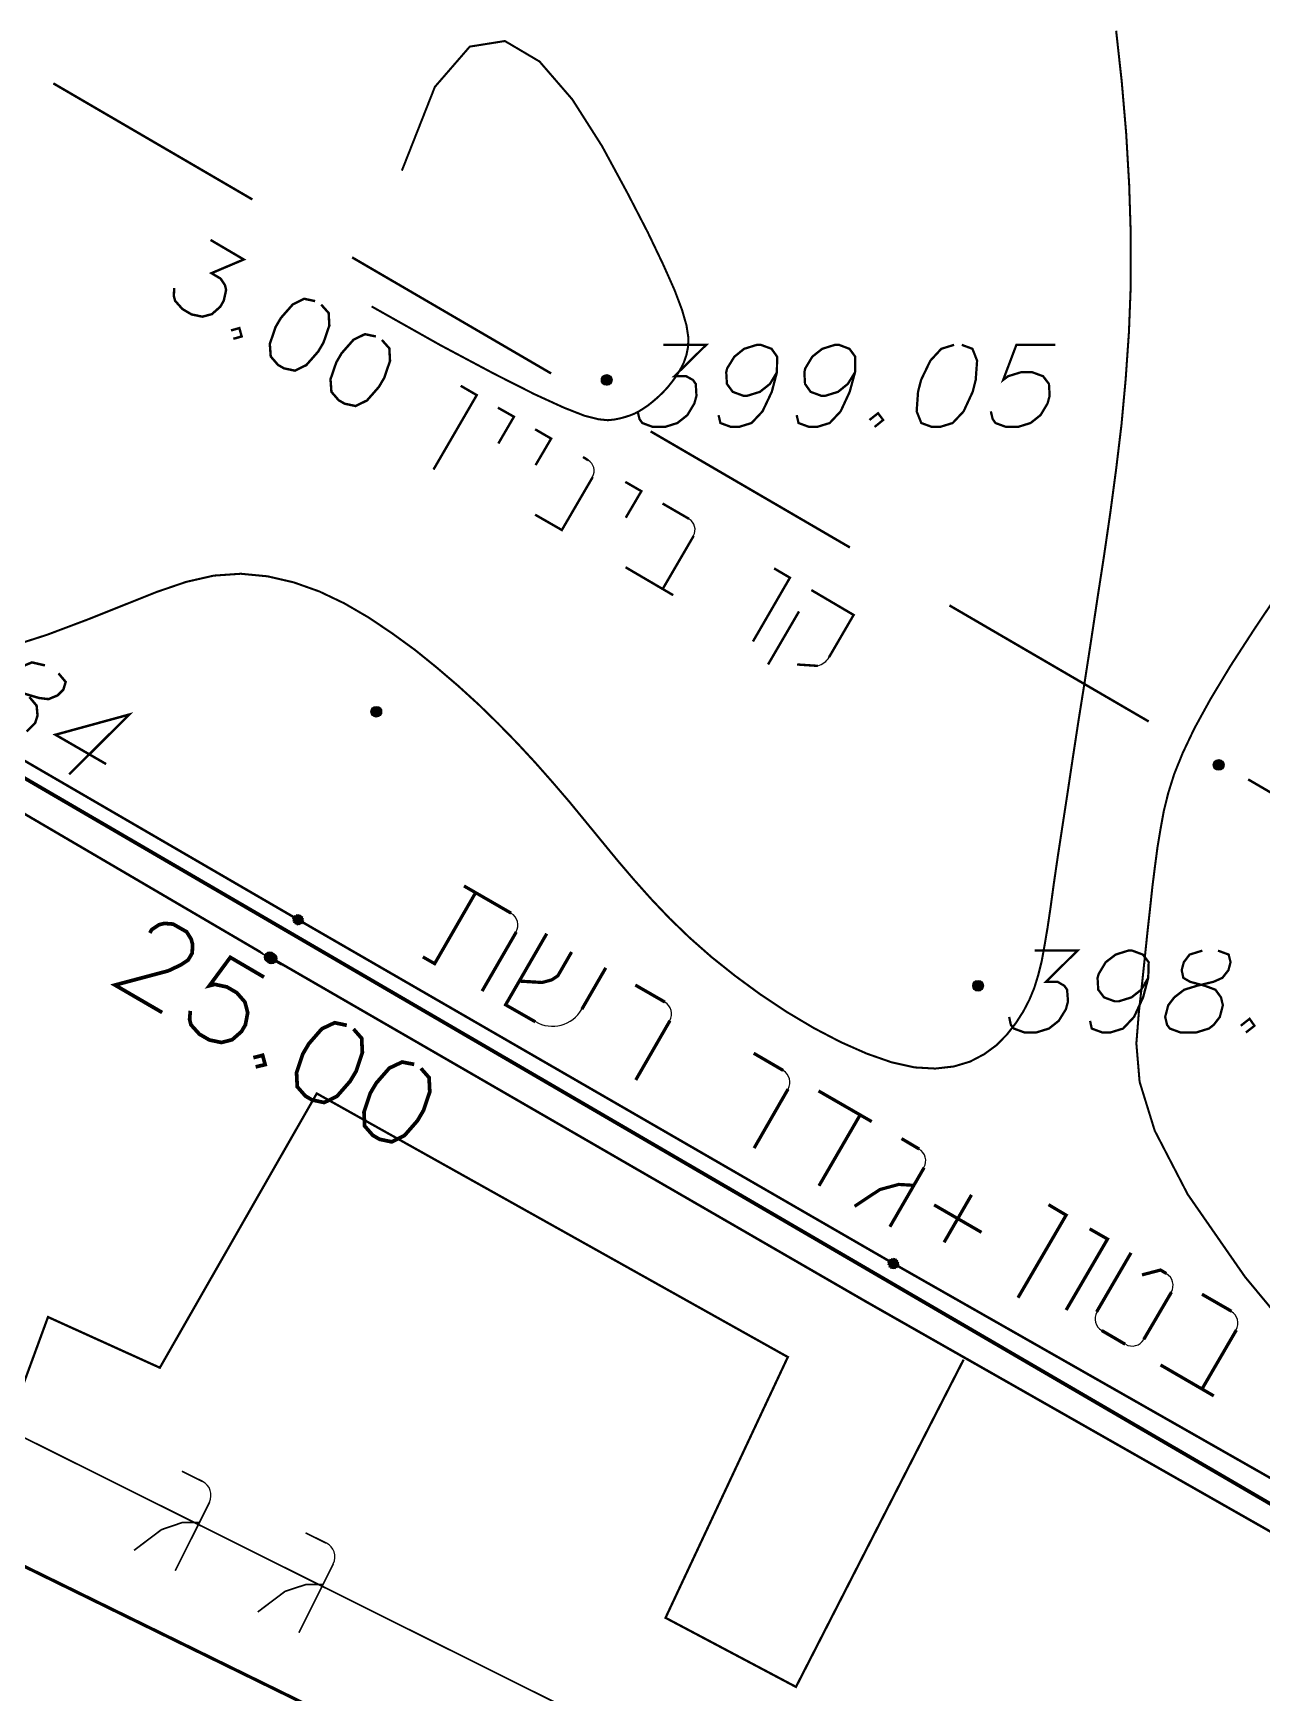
# Model space of a CAD drawing. Extents: x 489 to 720, y 1028 to 1176.
# Drawn here: x 615.92 to 621.92, y 1127.26 to 1135.36 of the extents above; entities that cross this region are included whole.
import ezdxf

# ---------------------------------------------------------------- set-up
doc = ezdxf.new("R2010")
doc.units = 0
doc.header["$MEASUREMENT"] = 0
for name, color, linetype in [('1501-KIR-BETON', 7, 'Continuous'), ('1501-TOPO', 7, 'Continuous'), ('1506', 7, 'Continuous'), ('1507', 7, 'Continuous'), ('2200-BAIT', 7, 'Continuous'), ('2205-GAG-TAL', 7, 'Continuous'), ('2602-KIR-BETON', 7, 'Continuous'), ('KAV-BINIAN', 7, 'Continuous'), ('M1602', 7, 'Continuous')]:
    doc.layers.add(name, color=color, linetype=linetype)

msp = doc.modelspace()

# ---------------------------------------------------------------- hatches: boundary and pattern name
at = {"layer": '1501-KIR-BETON', "linetype": 'Continuous', "ltscale": 0.045455}
for points in [[(617.1872, 1131.0256), (617.1963, 1131.0529), (617.1861, 1131.0358)], [(617.1963, 1131.0529), (617.1861, 1131.0358), (617.1895, 1131.046)], [(617.1918, 1131.0165), (617.2054, 1131.0574), (617.1872, 1131.0256)], [(617.2054, 1131.0574), (617.1872, 1131.0256), (617.1963, 1131.0529)], [(617.1986, 1131.0097), (617.2156, 1131.0585), (617.1918, 1131.0165)], [(617.2156, 1131.0585), (617.1918, 1131.0165), (617.2054, 1131.0574)], [(617.2259, 1131.0551), (617.1986, 1131.0097), (617.2156, 1131.0585)], [(617.2088, 1131.0063), (617.2259, 1131.0551), (617.1986, 1131.0097)], [(617.2327, 1131.0483), (617.2088, 1131.0063), (617.2259, 1131.0551)], [(617.2191, 1131.0074), (617.2327, 1131.0483), (617.2088, 1131.0063)], [(617.2372, 1131.0392), (617.2191, 1131.0074), (617.2327, 1131.0483)], [(617.2281, 1131.012), (617.2372, 1131.0392), (617.2191, 1131.0074)], [(617.2384, 1131.029), (617.2281, 1131.012), (617.2372, 1131.0392)], [(617.235, 1131.0188), (617.2384, 1131.029), (617.2281, 1131.012)], [(617.0497, 1130.8597), (617.0497, 1130.8392), (617.0475, 1130.8495)], [(617.0554, 1130.8676), (617.0554, 1130.8301), (617.0497, 1130.8597)], [(617.0554, 1130.8301), (617.0497, 1130.8597), (617.0497, 1130.8392)], [(617.0634, 1130.8733), (617.0634, 1130.8245), (617.0554, 1130.8676)], [(617.06, 1130.8267), (617.0747, 1130.8688), (617.0554, 1130.837)], [(617.0747, 1130.8688), (617.0554, 1130.837), (617.0656, 1130.8642)], [(617.0634, 1130.8245), (617.0554, 1130.8676), (617.0554, 1130.8301)], [(617.0554, 1130.837), (617.0656, 1130.8642), (617.0554, 1130.8472)], [(617.0656, 1130.8642), (617.0554, 1130.8472), (617.0588, 1130.8563)], [(617.0679, 1130.8199), (617.085, 1130.8688), (617.06, 1130.8267)], [(617.085, 1130.8688), (617.06, 1130.8267), (617.0747, 1130.8688)], [(617.0736, 1130.8756), (617.0736, 1130.8233), (617.0634, 1130.8733)], [(617.0736, 1130.8233), (617.0634, 1130.8733), (617.0634, 1130.8245)], [(617.0941, 1130.8654), (617.0679, 1130.8199), (617.085, 1130.8688)], [(617.077, 1130.8165), (617.0941, 1130.8654), (617.0679, 1130.8199)], [(617.0838, 1130.8733), (617.0838, 1130.8245), (617.0736, 1130.8756)], [(617.0838, 1130.8245), (617.0736, 1130.8756), (617.0736, 1130.8233)], [(617.102, 1130.8585), (617.077, 1130.8165), (617.0941, 1130.8654)], [(617.0872, 1130.8176), (617.102, 1130.8585), (617.077, 1130.8165)], [(617.0929, 1130.8676), (617.0929, 1130.8301), (617.0838, 1130.8733)], [(617.0929, 1130.8301), (617.0838, 1130.8733), (617.0838, 1130.8245)], [(617.1066, 1130.8495), (617.0872, 1130.8176), (617.102, 1130.8585)], [(617.0975, 1130.8222), (617.1066, 1130.8495), (617.0872, 1130.8176)], [(617.0986, 1130.8597), (617.0986, 1130.8392), (617.0929, 1130.8676)], [(617.0986, 1130.8392), (617.0929, 1130.8676), (617.0929, 1130.8301)], [(617.1066, 1130.8392), (617.0975, 1130.8222), (617.1066, 1130.8495)], [(617.1043, 1130.8301), (617.1066, 1130.8392), (617.0975, 1130.8222)], [(617.1009, 1130.8495), (617.0986, 1130.8597), (617.0986, 1130.8392)], [(620.1088, 1129.329), (620.1247, 1129.379), (620.1009, 1129.3358)], [(620.1247, 1129.379), (620.1009, 1129.3358), (620.1145, 1129.3779)], [(620.135, 1129.3756), (620.1088, 1129.329), (620.1247, 1129.379)], [(620.0963, 1129.346), (620.1054, 1129.3733), (620.0952, 1129.3563)], [(620.1054, 1129.3733), (620.0952, 1129.3563), (620.0986, 1129.3654)], [(620.1009, 1129.3358), (620.1145, 1129.3779), (620.0963, 1129.346)], [(620.1145, 1129.3779), (620.0963, 1129.346), (620.1054, 1129.3733)], [(620.1179, 1129.3267), (620.135, 1129.3756), (620.1088, 1129.329)], [(620.1418, 1129.3688), (620.1179, 1129.3267), (620.135, 1129.3756)], [(620.1281, 1129.3267), (620.1418, 1129.3688), (620.1179, 1129.3267)], [(620.1463, 1129.3597), (620.1281, 1129.3267), (620.1418, 1129.3688)], [(620.1372, 1129.3313), (620.1463, 1129.3597), (620.1281, 1129.3267)], [(620.1475, 1129.3495), (620.1372, 1129.3313), (620.1463, 1129.3597)], [(620.1441, 1129.3392), (620.1475, 1129.3495), (620.1372, 1129.3313)]]:
    msp.add_hatch(color=18, dxfattribs=at).paths.add_polyline_path(points, flags=0)
at = {"layer": '1501-TOPO', "linetype": 'Continuous', "ltscale": 0.045455}
for points in [[(618.6952, 1133.6779), (618.6952, 1133.6585), (618.6941, 1133.6688)], [(618.7009, 1133.687), (618.7009, 1133.6495), (618.6952, 1133.6779)], [(618.7009, 1133.6495), (618.6952, 1133.6779), (618.6952, 1133.6585)], [(618.71, 1133.6926), (618.71, 1133.6438), (618.7009, 1133.687)], [(618.71, 1133.6438), (618.7009, 1133.687), (618.7009, 1133.6495)], [(618.7202, 1133.6949), (618.7202, 1133.6415), (618.71, 1133.6926)], [(618.7202, 1133.6415), (618.71, 1133.6926), (618.71, 1133.6438)], [(618.7304, 1133.6926), (618.7304, 1133.6438), (618.7202, 1133.6949)], [(618.7304, 1133.6438), (618.7202, 1133.6949), (618.7202, 1133.6415)], [(618.7384, 1133.687), (618.7384, 1133.6495), (618.7304, 1133.6926)], [(618.7384, 1133.6495), (618.7304, 1133.6926), (618.7304, 1133.6438)], [(618.7441, 1133.6779), (618.7441, 1133.6585), (618.7384, 1133.687)], [(618.7441, 1133.6585), (618.7384, 1133.687), (618.7384, 1133.6495)], [(618.7463, 1133.6688), (618.7441, 1133.6779), (618.7441, 1133.6585)], [(617.5702, 1132.0585), (617.5702, 1132.0381), (617.5679, 1132.0483)], [(617.5759, 1132.0676), (617.5759, 1132.0301), (617.5702, 1132.0585)], [(617.5759, 1132.0301), (617.5702, 1132.0585), (617.5702, 1132.0381)], [(617.585, 1132.0733), (617.585, 1132.0245), (617.5759, 1132.0676)], [(617.585, 1132.0245), (617.5759, 1132.0676), (617.5759, 1132.0301)], [(617.5941, 1132.0745), (617.5941, 1132.0222), (617.585, 1132.0733)], [(617.5941, 1132.0222), (617.585, 1132.0733), (617.585, 1132.0245)], [(617.6043, 1132.0733), (617.6043, 1132.0245), (617.5941, 1132.0745)], [(617.6043, 1132.0245), (617.5941, 1132.0745), (617.5941, 1132.0222)], [(617.6134, 1132.0676), (617.6134, 1132.0301), (617.6043, 1132.0733)], [(617.6134, 1132.0301), (617.6043, 1132.0733), (617.6043, 1132.0245)], [(617.6191, 1132.0585), (617.6191, 1132.0381), (617.6134, 1132.0676)], [(617.6191, 1132.0381), (617.6134, 1132.0676), (617.6134, 1132.0301)], [(617.6213, 1132.0483), (617.6191, 1132.0585), (617.6191, 1132.0381)], [(621.7009, 1131.8131), (621.7009, 1131.7642), (621.6929, 1131.8063)], [(621.7111, 1131.8142), (621.7111, 1131.762), (621.7009, 1131.8131)], [(621.7111, 1131.762), (621.7009, 1131.8131), (621.7009, 1131.7642)], [(621.7213, 1131.8131), (621.7213, 1131.7642), (621.7111, 1131.8142)], [(621.7213, 1131.7642), (621.7111, 1131.8142), (621.7111, 1131.762)], [(621.7304, 1131.8063), (621.7304, 1131.7699), (621.7213, 1131.8131)], [(621.7304, 1131.7699), (621.7213, 1131.8131), (621.7213, 1131.7642)], [(621.6872, 1131.7983), (621.6872, 1131.7779), (621.685, 1131.7881)], [(621.6929, 1131.8063), (621.6929, 1131.7699), (621.6872, 1131.7983)], [(621.6929, 1131.7699), (621.6872, 1131.7983), (621.6872, 1131.7779)], [(621.7009, 1131.7642), (621.6929, 1131.8063), (621.6929, 1131.7699)], [(621.7361, 1131.7983), (621.7361, 1131.7779), (621.7304, 1131.8063)], [(621.7361, 1131.7779), (621.7304, 1131.8063), (621.7304, 1131.7699)], [(621.7372, 1131.7881), (621.7361, 1131.7983), (621.7361, 1131.7779)], [(620.5111, 1130.7199), (620.5111, 1130.6995), (620.5088, 1130.7097)], [(620.5168, 1130.729), (620.5168, 1130.6915), (620.5111, 1130.7199)], [(620.5168, 1130.6915), (620.5111, 1130.7199), (620.5111, 1130.6995)], [(620.5247, 1130.7347), (620.5247, 1130.6858), (620.5168, 1130.729)], [(620.5247, 1130.6858), (620.5168, 1130.729), (620.5168, 1130.6915)], [(620.535, 1130.7358), (620.535, 1130.6835), (620.5247, 1130.7347)], [(620.535, 1130.6835), (620.5247, 1130.7347), (620.5247, 1130.6858)], [(620.5452, 1130.7347), (620.5452, 1130.6858), (620.535, 1130.7358)], [(620.5452, 1130.6858), (620.535, 1130.7358), (620.535, 1130.6835)], [(620.5531, 1130.729), (620.5531, 1130.6915), (620.5452, 1130.7347)], [(620.5531, 1130.6915), (620.5452, 1130.7347), (620.5452, 1130.6858)], [(620.5588, 1130.7199), (620.5588, 1130.6995), (620.5531, 1130.729)], [(620.5588, 1130.6995), (620.5531, 1130.729), (620.5531, 1130.6915)], [(620.5611, 1130.7097), (620.5588, 1130.7199), (620.5588, 1130.6995)]]:
    msp.add_hatch(color=7, dxfattribs=at).paths.add_polyline_path(points, flags=0)

# ---------------------------------------------------------------- linework, layer by layer
at = {"color": 240, "linetype": 'Continuous', "ltscale": 0.045455, "const_width": 0.0118}
for points in [[(616.7838, 1134.3529), (616.9463, 1134.2574), (616.7884, 1134.1904), (616.8327, 1134.1642), (616.8543, 1134.1324), (616.86, 1134.1085), (616.8486, 1134.0563), (616.8316, 1134.0267), (616.7906, 1133.9904), (616.7441, 1133.9779), (616.6906, 1133.9892), (616.6463, 1134.0154), (616.6111, 1134.0551), (616.6043, 1134.079), (616.6066, 1134.1176)], [(617.2952, 1134.054), (617.2418, 1134.0654), (617.1861, 1134.0381), (617.1281, 1133.9722), (617.102, 1133.9279), (617.0736, 1133.8449), (617.0781, 1133.7835), (617.1134, 1133.7426), (617.1429, 1133.7256), (617.1963, 1133.7142), (617.252, 1133.7415), (617.31, 1133.8074), (617.3361, 1133.8517), (617.3645, 1133.9347), (617.3611, 1133.996), (617.3247, 1134.037)], [(616.8838, 1133.9108), (616.9247, 1133.9222), (616.9361, 1133.8813), (616.8952, 1133.8699)], [(617.5918, 1133.8813), (617.5384, 1133.8926), (617.4827, 1133.8654), (617.4247, 1133.7995), (617.3986, 1133.7551), (617.3702, 1133.6722), (617.3747, 1133.6108), (617.41, 1133.5699), (617.4395, 1133.5529), (617.4929, 1133.5415), (617.5486, 1133.5688), (617.6066, 1133.6347), (617.6327, 1133.679), (617.6611, 1133.762), (617.6577, 1133.8233), (617.6213, 1133.8642)], [(618.0066, 1133.6404), (618.085, 1133.5949), (617.8736, 1133.2313)], [(618.1884, 1133.5335), (618.2668, 1133.4892), (618.1906, 1133.3585)], [(618.3702, 1133.4279), (618.4486, 1133.3824), (618.3725, 1133.2529)], [(618.6293, 1133.2767), (618.6043, 1133.2926)], [(618.3702, 1133.0108), (618.5009, 1132.9358), (618.652, 1133.1949)], [(619.1225, 1132.9904), (618.9929, 1133.0654)], [(618.9941, 1132.6483), (619.1452, 1132.9074)], [(618.8122, 1132.754), (619.0452, 1132.6176)], [(619.5384, 1132.7483), (619.6156, 1132.7029), (619.435, 1132.3915)], [(619.8066, 1132.3142), (619.927, 1132.521), (619.7202, 1132.6426)], [(619.5088, 1132.279), (619.66, 1132.5381)], [(619.6509, 1132.279), (619.752, 1132.2722)]]:
    msp.add_lwpolyline(points, dxfattribs=at)
at = {"color": 250, "linetype": 'Continuous', "ltscale": 0.045455}
for points, const_width in [([(618.9963, 1133.8404), (619.2066, 1133.8404), (619.0509, 1133.687), (619.1088, 1133.687), (619.1418, 1133.6688), (619.1554, 1133.6495), (619.1588, 1133.5915), (619.1486, 1133.554), (619.1145, 1133.4972), (619.0656, 1133.4585), (619.0043, 1133.4392), (618.9463, 1133.4392), (618.8941, 1133.4585), (618.8804, 1133.4779), (618.8713, 1133.5154)], 0.0112), ([(619.552, 1133.7063), (619.5179, 1133.6495), (619.4691, 1133.6108), (619.4066, 1133.5915), (619.3884, 1133.5915), (619.3361, 1133.6108), (619.3077, 1133.6495), (619.3043, 1133.7063), (619.3088, 1133.7256), (619.3441, 1133.7824), (619.3918, 1133.821), (619.4543, 1133.8404), (619.4736, 1133.8404), (619.5259, 1133.821), (619.5531, 1133.7824), (619.552, 1133.7063), (619.527, 1133.6108), (619.4816, 1133.5154), (619.4281, 1133.4585), (619.3656, 1133.4392), (619.3281, 1133.4392), (619.2759, 1133.4585), (619.2668, 1133.4972)], 0.0112), ([(619.9338, 1133.7063), (619.8986, 1133.6495), (619.8509, 1133.6108), (619.7884, 1133.5915), (619.7691, 1133.5915), (619.7168, 1133.6108), (619.6895, 1133.6495), (619.6861, 1133.7063), (619.6906, 1133.7256), (619.7247, 1133.7824), (619.7736, 1133.821), (619.8361, 1133.8404), (619.8554, 1133.8404), (619.9066, 1133.821), (619.935, 1133.7824), (619.9338, 1133.7063), (619.9077, 1133.6108), (619.8634, 1133.5154), (619.81, 1133.4585), (619.7475, 1133.4392), (619.71, 1133.4392), (619.6577, 1133.4585), (619.6486, 1133.4972)], 0.0112), ([(620.4179, 1133.8404), (620.3554, 1133.821), (620.302, 1133.7631), (620.2566, 1133.6688), (620.2418, 1133.6108), (620.235, 1133.5154), (620.2577, 1133.4585), (620.31, 1133.4392), (620.3486, 1133.4392), (620.4111, 1133.4585), (620.4645, 1133.5154), (620.5088, 1133.6108), (620.5236, 1133.6688), (620.5304, 1133.7631), (620.5077, 1133.821), (620.4554, 1133.8404)], 0.0112), ([(620.9134, 1133.8404), (620.7225, 1133.8404), (620.6577, 1133.6688), (620.6816, 1133.687), (620.7441, 1133.7063), (620.8009, 1133.7063), (620.8531, 1133.687), (620.8816, 1133.6495), (620.885, 1133.5915), (620.8747, 1133.554), (620.8406, 1133.4972), (620.7918, 1133.4585), (620.7293, 1133.4392), (620.6725, 1133.4392), (620.6202, 1133.4585), (620.6066, 1133.4779), (620.5975, 1133.5154)], 0.0112), ([(620.0043, 1133.4733), (620.0463, 1133.5063), (620.0713, 1133.4733), (620.0293, 1133.4392)], 0.0112), ([(618.0793, 1131.1642), (617.8793, 1130.8176), (617.8213, 1130.8506)], 0.0158), ([(618.2531, 1131.0642), (618.0225, 1131.1972)], 0.0158), ([(618.1111, 1130.6835), (618.2781, 1130.9722)], 0.0158), ([(618.427, 1130.9642), (618.2259, 1130.6165), (618.3713, 1130.5335)], 0.0158), ([(618.2929, 1130.7324), (618.4043, 1130.7256), (618.4509, 1130.7381), (618.4816, 1130.7585), (618.5486, 1130.8745)], 0.0158), ([(620.8122, 1130.8813), (621.0213, 1130.8813), (620.8668, 1130.729), (620.9236, 1130.729), (620.9566, 1130.7097), (620.9702, 1130.6904), (620.9747, 1130.6335), (620.9645, 1130.5949), (620.9293, 1130.5381), (620.8816, 1130.5006), (620.8191, 1130.4813), (620.7622, 1130.4813), (620.71, 1130.5006), (620.6952, 1130.5188), (620.6872, 1130.5574)], 0.0112), ([(621.3668, 1130.7483), (621.3327, 1130.6904), (621.285, 1130.6529), (621.2225, 1130.6335), (621.2031, 1130.6335), (621.1509, 1130.6529), (621.1225, 1130.6904), (621.1191, 1130.7483), (621.1247, 1130.7676), (621.1588, 1130.8245), (621.2077, 1130.862), (621.2691, 1130.8813), (621.2884, 1130.8813), (621.3406, 1130.862), (621.3691, 1130.8245), (621.3668, 1130.7483), (621.3418, 1130.6529), (621.2975, 1130.5574), (621.2441, 1130.5006), (621.1816, 1130.4813), (621.1429, 1130.4813), (621.0906, 1130.5006), (621.0827, 1130.5381)], 0.0112), ([(621.6316, 1130.8813), (621.5691, 1130.862), (621.5406, 1130.8245), (621.5304, 1130.7858), (621.5384, 1130.7483), (621.5713, 1130.729), (621.6429, 1130.7097), (621.6952, 1130.6904), (621.7225, 1130.6529), (621.7316, 1130.6142), (621.7168, 1130.5574), (621.6872, 1130.5188), (621.6634, 1130.5006), (621.6009, 1130.4813), (621.5247, 1130.4813), (621.4725, 1130.5006), (621.4588, 1130.5188), (621.4497, 1130.5574), (621.4645, 1130.6142), (621.4941, 1130.6529), (621.5429, 1130.6904), (621.6054, 1130.7097), (621.6861, 1130.729), (621.7293, 1130.7483), (621.7588, 1130.7858), (621.7691, 1130.8245), (621.76, 1130.862), (621.7077, 1130.8813)], 0.0112), ([(618.5986, 1130.5949), (618.7156, 1130.7972)], 0.0158), ([(619.0043, 1130.6301), (618.86, 1130.7131)], 0.0158), ([(618.8622, 1130.2495), (619.0293, 1130.5392)], 0.0158), ([(621.8191, 1130.5142), (621.8622, 1130.5483), (621.8861, 1130.5142), (621.8441, 1130.4813)], 0.0112), ([(619.5827, 1130.296), (619.4384, 1130.3801)], 0.0158), ([(615.7941, 1128.5585), (615.9895, 1129.0915), (616.5361, 1128.8438), (617.3031, 1130.1835), (619.6054, 1128.896), (619.0077, 1127.6222), (619.6452, 1127.2847), (620.4645, 1128.8835)], 0.0112), ([(619.4406, 1129.9165), (619.6066, 1130.2051)], 0.0158), ([(619.7554, 1130.196), (620.0156, 1130.046)], 0.0158), ([(619.9588, 1130.079), (619.7577, 1129.7324)], 0.0158), ([(620.2475, 1129.912), (620.1611, 1129.9631)], 0.0158), ([(620.1043, 1129.5324), (620.2713, 1129.821)], 0.0158), ([(619.9316, 1129.6324), (620.0554, 1129.7142), (620.1475, 1129.7392), (620.2213, 1129.7347)], 0.0158), ([(620.552, 1129.5051), (620.3202, 1129.6392)], 0.0158), ([(620.3691, 1129.4563), (620.5031, 1129.6881)], 0.0158), ([(620.8793, 1129.6404), (620.9656, 1129.5892), (620.7304, 1129.1858)], 0.0158), ([(621.0804, 1129.5222), (621.1679, 1129.4722), (620.9656, 1129.1256)], 0.0158), ([(621.2827, 1129.4051), (621.1145, 1129.1165)], 0.0158), ([(621.4554, 1129.304), (621.427, 1129.321), (621.3361, 1129.2972)], 0.0158), ([(621.3452, 1128.9824), (621.4804, 1129.2131)], 0.0158), ([(621.7736, 1129.1199), (621.6293, 1129.2029)], 0.0158), ([(621.1395, 1129.0256), (621.2543, 1128.9585)], 0.0158), ([(621.6293, 1128.7392), (621.7975, 1129.0279)], 0.0158), ([(621.427, 1128.8574), (621.6872, 1128.7063)], 0.0158)]:
    msp.add_lwpolyline(points, dxfattribs=dict(at, const_width=const_width))
at = {"color": 1, "linetype": 'Continuous', "ltscale": 0.045455, "const_width": 0.0118}
msp.add_lwpolyline([(618.8111, 1133.171), (618.8895, 1133.1256), (618.8134, 1132.996)], dxfattribs=at)
at = {"color": 18, "linetype": 'Continuous', "ltscale": 0.045455, "const_width": 0.012}
for points in [[(615.8656, 1132.1392), (615.9452, 1132.1154), (615.9918, 1132.1097), (616.0361, 1132.1279), (616.0645, 1132.1563), (616.0759, 1132.1938), (616.0406, 1132.2358)], [(615.9747, 1132.2745), (615.9111, 1132.2892), (615.8668, 1132.271)], [(615.8986, 1132.1199), (615.9338, 1132.0779), (615.9384, 1132.0301), (615.927, 1131.9938), (615.885, 1131.9517)], [(616.0929, 1131.7426), (616.3872, 1132.0347), (616.0259, 1131.9358), (616.2736, 1131.7926)]]:
    msp.add_lwpolyline(points, dxfattribs=at)
at = {"color": 214, "linetype": 'Continuous', "ltscale": 0.045455, "const_width": 0.0182}
for points in [[(616.4872, 1130.9676), (616.4963, 1130.9835), (616.5316, 1131.0074), (616.5577, 1131.0142), (616.6009, 1131.0108), (616.6668, 1130.9733), (616.6895, 1130.937), (616.6963, 1130.9108), (616.6941, 1130.8688), (616.6747, 1130.8358), (616.6395, 1130.812), (616.577, 1130.7824), (616.3168, 1130.7131), (616.5475, 1130.579)], [(617.0452, 1130.7517), (616.8804, 1130.8483), (616.7781, 1130.7097), (616.8043, 1130.7165), (616.8634, 1130.704), (616.9122, 1130.6756), (616.952, 1130.6301), (616.9656, 1130.5779), (616.9543, 1130.5188), (616.935, 1130.4858), (616.8895, 1130.446), (616.8372, 1130.4324), (616.7781, 1130.4449), (616.7293, 1130.4733), (616.6884, 1130.5188), (616.6816, 1130.5449), (616.685, 1130.587)], [(617.4497, 1130.5165), (617.3906, 1130.529), (617.3281, 1130.4995), (617.2645, 1130.4267), (617.235, 1130.3767), (617.2043, 1130.2847), (617.2077, 1130.2165), (617.2475, 1130.171), (617.2804, 1130.1517), (617.3395, 1130.1392), (617.402, 1130.1699), (617.4656, 1130.2426), (617.4952, 1130.2915), (617.5259, 1130.3835), (617.5225, 1130.4529), (617.4827, 1130.4983)], [(616.9929, 1130.3585), (617.0384, 1130.3699), (617.0509, 1130.3245), (617.0043, 1130.3131)], [(617.7793, 1130.3256), (617.7202, 1130.337), (617.6577, 1130.3074), (617.5941, 1130.2347), (617.5645, 1130.1847), (617.5338, 1130.0926), (617.5372, 1130.0245), (617.577, 1129.979), (617.61, 1129.9597), (617.6691, 1129.9472), (617.7316, 1129.9779), (617.7952, 1130.0506), (617.8247, 1130.1006), (617.8554, 1130.1915), (617.852, 1130.2608), (617.8122, 1130.3063)]]:
    msp.add_lwpolyline(points, dxfattribs=at)
at = {"color": 136, "linetype": 'Continuous', "ltscale": 0.045455, "const_width": 0.00825}
for points in [[(616.7452, 1128.2881), (616.6441, 1128.3381)], [(616.6111, 1127.8517), (616.7793, 1128.187)], [(616.41, 1127.9517), (616.5441, 1128.0529), (616.6441, 1128.087), (616.7281, 1128.087)], [(617.3497, 1127.987), (617.2486, 1128.037)], [(617.2156, 1127.5495), (617.3838, 1127.8858)], [(617.0145, 1127.6506), (617.1486, 1127.7517), (617.2497, 1127.7847), (617.3327, 1127.7847)]]:
    msp.add_lwpolyline(points, dxfattribs=at)
at = {"color": 240, "linetype": 'Continuous', "ltscale": 0.045455}
for centre, radius, start, end in [((618.5997, 1133.2256), 0.0591, 329.7931, 419.7876), ((619.0929, 1132.9381), 0.0591, 329.7931, 419.7876), ((619.7293, 1132.3597), 0.0898, 284.7931, 329.7931), ((619.7293, 1132.3597), 0.0898, 284.7931, 329.7931)]:
    msp.add_arc(centre, radius, start, end, dxfattribs=at)
at = {"color": 250, "linetype": 'Continuous', "ltscale": 0.045455}
for centre, radius, start, end in [((618.2202, 1131.0063), 0.0659, 330.0018, 419.9963), ((618.4543, 1130.6779), 0.1659, 239.9963, 329.9963), ((618.9713, 1130.5722), 0.0659, 330.0018, 419.9963), ((619.5497, 1130.2381), 0.0659, 330.0018, 419.9963), ((620.2134, 1129.8551), 0.0659, 330.0018, 419.9963), ((621.4225, 1129.246), 0.0659, 329.7876, 419.7876), ((621.1725, 1129.0824), 0.0659, 149.7876, 239.7876), ((621.7395, 1129.062), 0.0659, 329.7876, 419.7876), ((621.2884, 1129.0154), 0.0659, 239.7931, 329.7876)]:
    msp.add_arc(centre, radius, start, end, dxfattribs=at)
at = {"color": 136, "linetype": 'Continuous', "ltscale": 0.045455}
for centre in [(616.7111, 1128.221), (617.3168, 1127.9199)]:
    msp.add_arc(centre, 0.075, 333.5065, 423.501, dxfattribs=at)
at = {"layer": '1501-KIR-BETON', "color": 18, "linetype": 'Continuous', "ltscale": 0.045455, "const_width": 0.012}
for points in [[(617.1861, 1131.0324), (617.2395, 1131.0324)], [(617.0475, 1130.8495), (617.1009, 1130.8495)], [(617.0554, 1130.8426), (617.1088, 1130.8426)], [(620.0952, 1129.3529), (620.1486, 1129.3529)]]:
    msp.add_lwpolyline(points, dxfattribs=at)
at = {"layer": '1501-KIR-BETON', "color": 18, "linetype": 'Continuous', "ltscale": 0.045455}
for points in [[(617.1872, 1131.0256), (617.1963, 1131.0529), (617.1861, 1131.0358)], [(617.1963, 1131.0529), (617.1861, 1131.0358), (617.1895, 1131.046)], [(617.1918, 1131.0165), (617.2054, 1131.0574), (617.1872, 1131.0256)], [(617.2054, 1131.0574), (617.1872, 1131.0256), (617.1963, 1131.0529)], [(617.1986, 1131.0097), (617.2156, 1131.0585), (617.1918, 1131.0165)], [(617.2156, 1131.0585), (617.1918, 1131.0165), (617.2054, 1131.0574)], [(617.2259, 1131.0551), (617.1986, 1131.0097), (617.2156, 1131.0585)], [(617.2088, 1131.0063), (617.2259, 1131.0551), (617.1986, 1131.0097)], [(617.2327, 1131.0483), (617.2088, 1131.0063), (617.2259, 1131.0551)], [(617.2191, 1131.0074), (617.2327, 1131.0483), (617.2088, 1131.0063)], [(617.2372, 1131.0392), (617.2191, 1131.0074), (617.2327, 1131.0483)], [(617.2281, 1131.012), (617.2372, 1131.0392), (617.2191, 1131.0074)], [(617.2384, 1131.029), (617.2281, 1131.012), (617.2372, 1131.0392)], [(617.235, 1131.0188), (617.2384, 1131.029), (617.2281, 1131.012)], [(617.0497, 1130.8597), (617.0497, 1130.8392), (617.0475, 1130.8495)], [(617.0554, 1130.8676), (617.0554, 1130.8301), (617.0497, 1130.8597)], [(617.0554, 1130.8301), (617.0497, 1130.8597), (617.0497, 1130.8392)], [(617.0634, 1130.8733), (617.0634, 1130.8245), (617.0554, 1130.8676)], [(617.06, 1130.8267), (617.0747, 1130.8688), (617.0554, 1130.837)], [(617.0747, 1130.8688), (617.0554, 1130.837), (617.0656, 1130.8642)], [(617.0634, 1130.8245), (617.0554, 1130.8676), (617.0554, 1130.8301)], [(617.0554, 1130.837), (617.0656, 1130.8642), (617.0554, 1130.8472)], [(617.0656, 1130.8642), (617.0554, 1130.8472), (617.0588, 1130.8563)], [(617.0679, 1130.8199), (617.085, 1130.8688), (617.06, 1130.8267)], [(617.085, 1130.8688), (617.06, 1130.8267), (617.0747, 1130.8688)], [(617.0736, 1130.8756), (617.0736, 1130.8233), (617.0634, 1130.8733)], [(617.0736, 1130.8233), (617.0634, 1130.8733), (617.0634, 1130.8245)], [(617.0941, 1130.8654), (617.0679, 1130.8199), (617.085, 1130.8688)], [(617.077, 1130.8165), (617.0941, 1130.8654), (617.0679, 1130.8199)], [(617.0838, 1130.8733), (617.0838, 1130.8245), (617.0736, 1130.8756)], [(617.0838, 1130.8245), (617.0736, 1130.8756), (617.0736, 1130.8233)], [(617.102, 1130.8585), (617.077, 1130.8165), (617.0941, 1130.8654)], [(617.0872, 1130.8176), (617.102, 1130.8585), (617.077, 1130.8165)], [(617.0929, 1130.8676), (617.0929, 1130.8301), (617.0838, 1130.8733)], [(617.0929, 1130.8301), (617.0838, 1130.8733), (617.0838, 1130.8245)], [(617.1066, 1130.8495), (617.0872, 1130.8176), (617.102, 1130.8585)], [(617.0975, 1130.8222), (617.1066, 1130.8495), (617.0872, 1130.8176)], [(617.0986, 1130.8597), (617.0986, 1130.8392), (617.0929, 1130.8676)], [(617.0986, 1130.8392), (617.0929, 1130.8676), (617.0929, 1130.8301)], [(617.1066, 1130.8392), (617.0975, 1130.8222), (617.1066, 1130.8495)], [(617.1043, 1130.8301), (617.1066, 1130.8392), (617.0975, 1130.8222)], [(617.1009, 1130.8495), (617.0986, 1130.8597), (617.0986, 1130.8392)], [(620.1088, 1129.329), (620.1247, 1129.379), (620.1009, 1129.3358)], [(620.1247, 1129.379), (620.1009, 1129.3358), (620.1145, 1129.3779)], [(620.135, 1129.3756), (620.1088, 1129.329), (620.1247, 1129.379)], [(620.0963, 1129.346), (620.1054, 1129.3733), (620.0952, 1129.3563)], [(620.1054, 1129.3733), (620.0952, 1129.3563), (620.0986, 1129.3654)], [(620.1009, 1129.3358), (620.1145, 1129.3779), (620.0963, 1129.346)], [(620.1145, 1129.3779), (620.0963, 1129.346), (620.1054, 1129.3733)], [(620.1179, 1129.3267), (620.135, 1129.3756), (620.1088, 1129.329)], [(620.1418, 1129.3688), (620.1179, 1129.3267), (620.135, 1129.3756)], [(620.1281, 1129.3267), (620.1418, 1129.3688), (620.1179, 1129.3267)], [(620.1463, 1129.3597), (620.1281, 1129.3267), (620.1418, 1129.3688)], [(620.1372, 1129.3313), (620.1463, 1129.3597), (620.1281, 1129.3267)], [(620.1475, 1129.3495), (620.1372, 1129.3313), (620.1463, 1129.3597)], [(620.1441, 1129.3392), (620.1475, 1129.3495), (620.1372, 1129.3313)]]:
    msp.add_lwpolyline(points, dxfattribs=at)
for centre in [(617.0736, 1130.8495), (617.0816, 1130.8426)]:
    msp.add_circle(centre, 0.0261, dxfattribs=at)
for centre, start, end in [((617.2122, 1131.0324), 59.9304, 59.9304), ((620.1213, 1129.3529), 60.1886, 60.1886)]:
    msp.add_arc(centre, 0.0261, start, end, dxfattribs=at)
at = {"layer": '1501-TOPO', "color": 7, "linetype": 'Continuous', "ltscale": 0.045455}
for points in [[(618.6952, 1133.6779), (618.6952, 1133.6585), (618.6941, 1133.6688)], [(618.7009, 1133.687), (618.7009, 1133.6495), (618.6952, 1133.6779)], [(618.7009, 1133.6495), (618.6952, 1133.6779), (618.6952, 1133.6585)], [(618.71, 1133.6926), (618.71, 1133.6438), (618.7009, 1133.687)], [(618.71, 1133.6438), (618.7009, 1133.687), (618.7009, 1133.6495)], [(618.7202, 1133.6949), (618.7202, 1133.6415), (618.71, 1133.6926)], [(618.7202, 1133.6415), (618.71, 1133.6926), (618.71, 1133.6438)], [(618.7304, 1133.6926), (618.7304, 1133.6438), (618.7202, 1133.6949)], [(618.7304, 1133.6438), (618.7202, 1133.6949), (618.7202, 1133.6415)], [(618.7384, 1133.687), (618.7384, 1133.6495), (618.7304, 1133.6926)], [(618.7384, 1133.6495), (618.7304, 1133.6926), (618.7304, 1133.6438)], [(618.7441, 1133.6779), (618.7441, 1133.6585), (618.7384, 1133.687)], [(618.7441, 1133.6585), (618.7384, 1133.687), (618.7384, 1133.6495)], [(618.7463, 1133.6688), (618.7441, 1133.6779), (618.7441, 1133.6585)], [(617.5702, 1132.0585), (617.5702, 1132.0381), (617.5679, 1132.0483)], [(617.5759, 1132.0676), (617.5759, 1132.0301), (617.5702, 1132.0585)], [(617.5759, 1132.0301), (617.5702, 1132.0585), (617.5702, 1132.0381)], [(617.585, 1132.0733), (617.585, 1132.0245), (617.5759, 1132.0676)], [(617.585, 1132.0245), (617.5759, 1132.0676), (617.5759, 1132.0301)], [(617.5941, 1132.0745), (617.5941, 1132.0222), (617.585, 1132.0733)], [(617.5941, 1132.0222), (617.585, 1132.0733), (617.585, 1132.0245)], [(617.6043, 1132.0733), (617.6043, 1132.0245), (617.5941, 1132.0745)], [(617.6043, 1132.0245), (617.5941, 1132.0745), (617.5941, 1132.0222)], [(617.6134, 1132.0676), (617.6134, 1132.0301), (617.6043, 1132.0733)], [(617.6134, 1132.0301), (617.6043, 1132.0733), (617.6043, 1132.0245)], [(617.6191, 1132.0585), (617.6191, 1132.0381), (617.6134, 1132.0676)], [(617.6191, 1132.0381), (617.6134, 1132.0676), (617.6134, 1132.0301)], [(617.6213, 1132.0483), (617.6191, 1132.0585), (617.6191, 1132.0381)], [(621.7009, 1131.8131), (621.7009, 1131.7642), (621.6929, 1131.8063)], [(621.7111, 1131.8142), (621.7111, 1131.762), (621.7009, 1131.8131)], [(621.7111, 1131.762), (621.7009, 1131.8131), (621.7009, 1131.7642)], [(621.7213, 1131.8131), (621.7213, 1131.7642), (621.7111, 1131.8142)], [(621.7213, 1131.7642), (621.7111, 1131.8142), (621.7111, 1131.762)], [(621.7304, 1131.8063), (621.7304, 1131.7699), (621.7213, 1131.8131)], [(621.7304, 1131.7699), (621.7213, 1131.8131), (621.7213, 1131.7642)], [(621.6872, 1131.7983), (621.6872, 1131.7779), (621.685, 1131.7881)], [(621.6929, 1131.8063), (621.6929, 1131.7699), (621.6872, 1131.7983)], [(621.6929, 1131.7699), (621.6872, 1131.7983), (621.6872, 1131.7779)], [(621.7009, 1131.7642), (621.6929, 1131.8063), (621.6929, 1131.7699)], [(621.7361, 1131.7983), (621.7361, 1131.7779), (621.7304, 1131.8063)], [(621.7361, 1131.7779), (621.7304, 1131.8063), (621.7304, 1131.7699)], [(621.7372, 1131.7881), (621.7361, 1131.7983), (621.7361, 1131.7779)], [(620.5111, 1130.7199), (620.5111, 1130.6995), (620.5088, 1130.7097)], [(620.5168, 1130.729), (620.5168, 1130.6915), (620.5111, 1130.7199)], [(620.5168, 1130.6915), (620.5111, 1130.7199), (620.5111, 1130.6995)], [(620.5247, 1130.7347), (620.5247, 1130.6858), (620.5168, 1130.729)], [(620.5247, 1130.6858), (620.5168, 1130.729), (620.5168, 1130.6915)], [(620.535, 1130.7358), (620.535, 1130.6835), (620.5247, 1130.7347)], [(620.535, 1130.6835), (620.5247, 1130.7347), (620.5247, 1130.6858)], [(620.5452, 1130.7347), (620.5452, 1130.6858), (620.535, 1130.7358)], [(620.5452, 1130.6858), (620.535, 1130.7358), (620.535, 1130.6835)], [(620.5531, 1130.729), (620.5531, 1130.6915), (620.5452, 1130.7347)], [(620.5531, 1130.6915), (620.5452, 1130.7347), (620.5452, 1130.6858)], [(620.5588, 1130.7199), (620.5588, 1130.6995), (620.5531, 1130.729)], [(620.5588, 1130.6995), (620.5531, 1130.729), (620.5531, 1130.6915)], [(620.5611, 1130.7097), (620.5588, 1130.7199), (620.5588, 1130.6995)]]:
    msp.add_lwpolyline(points, dxfattribs=at)
at = {"layer": '1501-TOPO', "color": 7, "linetype": 'Continuous', "ltscale": 0.045455, "const_width": 0.0112}
for points in [[(618.6952, 1133.6688), (618.7452, 1133.6688)], [(617.5691, 1132.0483), (617.6191, 1132.0483)], [(621.6861, 1131.7881), (621.7361, 1131.7881)], [(620.51, 1130.7097), (620.56, 1130.7097)]]:
    msp.add_lwpolyline(points, dxfattribs=at)
at = {"layer": '1501-TOPO', "color": 7, "linetype": 'Continuous', "ltscale": 0.045455}
for centre in [(618.7202, 1133.6688), (617.5941, 1132.0483), (621.7111, 1131.7881), (620.535, 1130.7097)]:
    msp.add_circle(centre, 0.0261, dxfattribs=at)
at = {"layer": '1506', "color": 13, "linetype": 'Continuous', "ltscale": 0.045455, "const_width": 0.01}
for points in [[(615.7531, 1132.3495), (615.9861, 1132.4245), (616.1884, 1132.5006), (616.3645, 1132.571), (616.5213, 1132.6335), (616.6645, 1132.6824), (616.7997, 1132.7131), (616.9316, 1132.7222), (617.0622, 1132.7097), (617.1906, 1132.6801), (617.3156, 1132.6358), (617.4372, 1132.5779), (617.5566, 1132.5085), (617.6713, 1132.4313), (617.7838, 1132.3495), (617.8906, 1132.2631), (617.9941, 1132.1745), (618.0941, 1132.0835), (618.1895, 1131.9904), (618.2816, 1131.896), (618.3702, 1131.8006), (618.4554, 1131.704), (618.5384, 1131.6074), (618.6168, 1131.512), (618.6952, 1131.4165), (618.7736, 1131.321), (618.8543, 1131.2267), (618.9384, 1131.1324), (619.0281, 1131.0381), (619.1259, 1130.9438), (619.2316, 1130.8506), (619.3486, 1130.7574), (619.4725, 1130.6665), (619.6009, 1130.5813), (619.7327, 1130.5029), (619.8634, 1130.4347), (619.9918, 1130.3779), (620.1122, 1130.3358), (620.2247, 1130.3108), (620.3259, 1130.3051), (620.4168, 1130.3154), (620.4963, 1130.3392), (620.5656, 1130.3756), (620.6259, 1130.4199), (620.677, 1130.4722), (620.7202, 1130.5279), (620.7566, 1130.5847), (620.7861, 1130.6415), (620.81, 1130.6995), (620.8293, 1130.762), (620.8463, 1130.8301), (620.86, 1130.9063), (620.8747, 1130.9926), (620.8895, 1131.0926), (620.9054, 1131.2085), (620.9247, 1131.3404), (620.9475, 1131.4892), (620.9725, 1131.6517), (620.9986, 1131.8256), (621.027, 1132.0108), (621.0577, 1132.2029), (621.0884, 1132.4017), (621.1191, 1132.6051), (621.1509, 1132.8108), (621.1816, 1133.021), (621.21, 1133.2335), (621.2361, 1133.4506), (621.2566, 1133.6733), (621.2725, 1133.9017), (621.2816, 1134.1358), (621.2816, 1134.3767), (621.2736, 1134.6245), (621.2588, 1134.8767), (621.2372, 1135.1279), (621.21, 1135.3745)], [(622.2668, 1128.7733), (621.8395, 1129.2881), (621.56, 1129.6904), (621.3986, 1130.0017), (621.3247, 1130.2404), (621.3088, 1130.4279), (621.3213, 1130.5835), (621.3372, 1130.7245), (621.3509, 1130.8551), (621.3634, 1130.9756), (621.3759, 1131.0881), (621.3872, 1131.1938), (621.3997, 1131.2926), (621.4122, 1131.387), (621.427, 1131.4756), (621.4429, 1131.5631), (621.4645, 1131.6506), (621.4941, 1131.7449), (621.5361, 1131.8483), (621.5929, 1131.9676), (621.6691, 1132.1063), (621.7668, 1132.2688), (621.8906, 1132.4597), (622.0406, 1132.6824)]]:
    msp.add_lwpolyline(points, dxfattribs=at)
at = {"layer": '1507', "color": 18, "linetype": 'Continuous', "ltscale": 0.045455, "const_width": 0.01}
msp.add_lwpolyline([(617.5713, 1134.0279), (617.9066, 1133.8392), (618.1691, 1133.6995), (618.3668, 1133.5995), (618.5111, 1133.5335), (618.6122, 1133.4938), (618.6804, 1133.4767), (618.7259, 1133.4722), (618.7577, 1133.4756), (618.7861, 1133.4813), (618.8111, 1133.4881), (618.835, 1133.496), (618.8577, 1133.5051), (618.8793, 1133.5165), (618.9009, 1133.5301), (618.9225, 1133.5449), (618.9452, 1133.5631), (618.9691, 1133.5835), (618.9929, 1133.6063), (619.0168, 1133.6313), (619.0395, 1133.6597), (619.0611, 1133.6892), (619.0804, 1133.721), (619.0975, 1133.7551), (619.11, 1133.7915), (619.1179, 1133.8313), (619.1191, 1133.8767), (619.11, 1133.9358), (619.0884, 1134.0108), (619.052, 1134.1074), (618.9963, 1134.2324), (618.9213, 1134.3892), (618.8213, 1134.5824), (618.6975, 1134.8108), (618.552, 1135.0392), (618.3918, 1135.2245), (618.2225, 1135.3245), (618.0509, 1135.2972), (617.8804, 1135.1006), (617.7191, 1134.6915)], dxfattribs=at)
at = {"layer": '2200-BAIT', "color": 7, "linetype": 'Continuous', "ltscale": 0.045455, "const_width": 0.0158}
msp.add_lwpolyline([(619.6213, 1126.0381), (613.385, 1129.0926), (612.0327, 1126.2892), (608.9395, 1127.8301)], dxfattribs=at)
at = {"layer": '2205-GAG-TAL', "color": 136, "linetype": 'Continuous', "ltscale": 0.045455, "const_width": 0.00825}
msp.add_lwpolyline([(620.2929, 1126.2995), (613.2043, 1129.8324)], dxfattribs=at)
at = {"layer": '2602-KIR-BETON', "color": 18, "linetype": 'Continuous', "ltscale": 0.045455, "const_width": 0.012}
for points in [[(626.0702, 1125.6597), (627.1577, 1125.0176), (627.2429, 1125.2154), (623.9475, 1127.1767), (620.1213, 1129.3529), (617.2122, 1131.0324), (614.2884, 1132.7301), (610.7236, 1134.796), (605.7418, 1137.7324), (604.177, 1135.0972), (602.2838, 1131.7983)], [(605.0247, 1136.1188), (605.8077, 1137.4358), (611.3929, 1134.1756), (615.3816, 1131.8381), (617.0816, 1130.8426), (617.0736, 1130.8495)], [(617.0736, 1130.8495), (619.9838, 1129.1688), (623.81, 1126.9938), (626.0645, 1125.662)]]:
    msp.add_lwpolyline(points, dxfattribs=at)
at = {"layer": 'KAV-BINIAN', "color": 1, "linetype": 'Continuous', "ltscale": 0.045455, "const_width": 0.0118}
for points in [[(616.0156, 1135.1176), (616.9884, 1134.5506)], [(617.4759, 1134.2676), (618.4486, 1133.7006)], [(618.935, 1133.4176), (619.9088, 1132.8506)], [(620.3952, 1132.5676), (621.3691, 1132.0006)], [(621.8554, 1131.7176), (622.8281, 1131.1506)]]:
    msp.add_lwpolyline(points, dxfattribs=at)
at = {"layer": 'M1602', "color": 214, "linetype": 'Continuous', "ltscale": 0.045455, "const_width": 0.0182}
msp.add_lwpolyline([(605.6361, 1137.6858), (627.2656, 1125.0915)], dxfattribs=at)

doc.saveas('drawing.dxf')
